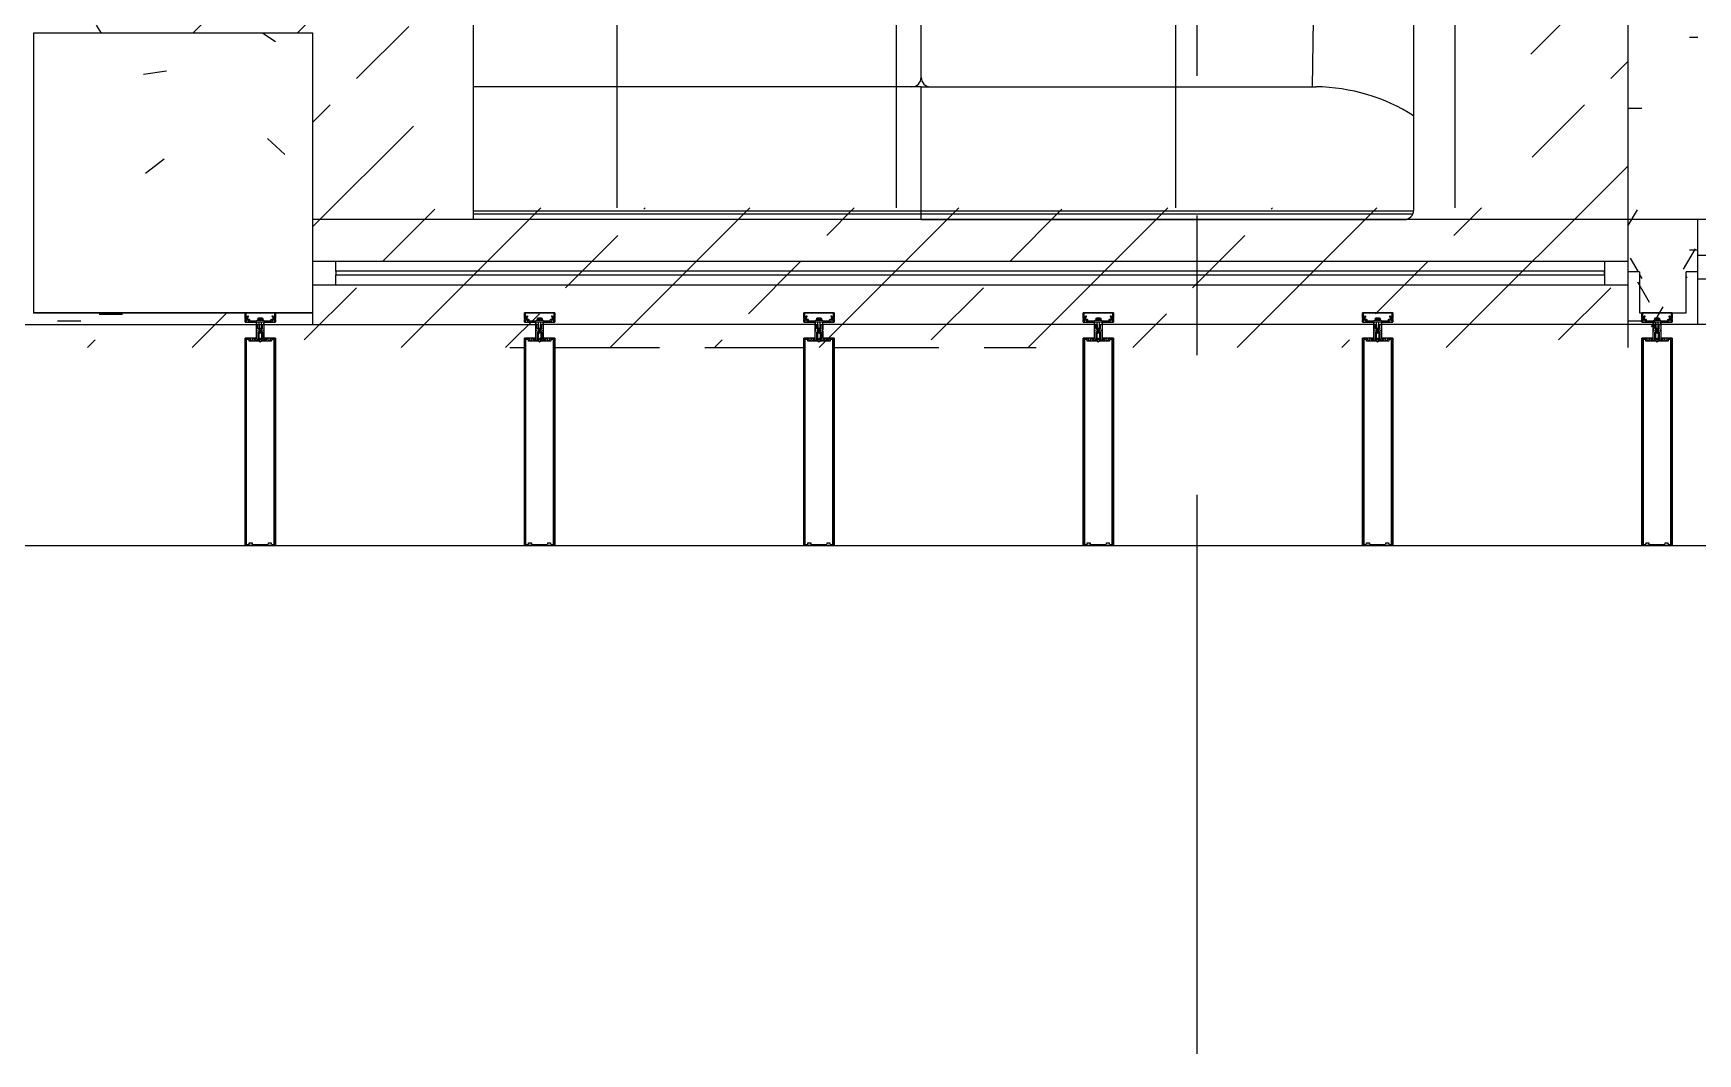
# Model space of a CAD drawing. Header units: millimetres. Extents: x -92759 to 184353, y -15225 to 86714.
# Drawn here: x 62801 to 66376, y 12400 to 14591 of the extents above; entities that cross this region are included whole.
import ezdxf

# ---------------------------------------------------------------- set-up
doc = ezdxf.new("R2010")
doc.units = ezdxf.units.MM
doc.linetypes.add('IDA - Grid Line', pattern=[2100, 1200, -300, 300, -300])
doc.linetypes.add('IDA - Hidden 065', pattern=[322.5, 225, -97.5])
for name, color, linetype in [('0-1', 9, 'Continuous'), ('A-_CLADMULN_E', 8, 'Continuous'), ('A-_DETA----_E-9', 8, 'IDA - Hidden 065'), ('A-_DETA----_ED', 8, 'Continuous'), ('A-_FLOR----_E', 8, 'Continuous'), ('A-_WALL----_E', 8, 'Continuous'), ('A-_WALL----_H', 8, 'Continuous'), ('A-_WALL----_H-1', 9, 'Continuous'), ('A-_WALLPRTN_E', 8, 'Continuous'), ('A-_WIND----_E', 8, 'Continuous'), ('A-PATT-CONC', 8, 'Continuous'), ('M-_SANIFIXR_E', 9, 'Continuous'), ('S-_COLN----_E', 8, 'Continuous')]:
    doc.layers.add(name, color=color, linetype=linetype)
for name, color, linetype, true_color in [('A-_DETA----_ED-11', 9, 'Continuous', 0x808080), ('A-_WALL----_H-3', 9, 'Continuous', 0x808080), ('S-_ANOTGRID_E-1', 9, 'IDA - Grid Line', 0x808080)]:
    doc.layers.add(name, color=color, linetype=linetype, true_color=true_color)
doc.layers.add('HFI 9MM FPB', color=94, linetype='Continuous', lineweight=5)
pattern_1 = [(0, (-11670.95, 40338.29), (609.6, 152.4), [50.292, -406.908, 50.292, -406.908, -2438.4]), (0, (-11670.95, 40338.29), (609.6, 152.4), [-914.4, 50.292, -864.108, 50.292, -406.908, -1066.8]), (0, (-11670.95, 40338.29), (609.6, 152.4), [-2286, 50.292, -254.508, 50.292, -711.708]), (120, (-11442.35, 40414.49), (-436.78227, 451.7291), [50.292, -406.908, 50.292, -406.908, -2438.4]), (120, (-11442.35, 40414.49), (-436.78227, 451.7291), [-914.4, 50.292, -864.108, 50.292, -406.908, -1066.8]), (120, (-11442.35, 40414.49), (-436.78227, 451.7291), [-2286, 50.292, -254.508, 50.292, -711.708]), (240, (-11366.15, 40719.29), (-172.81773, -604.1291), [50.292, -406.908, 50.292, -406.908, -2438.4]), (240, (-11366.15, 40719.29), (-172.81773, -604.1291), [-914.4, 50.292, -864.108, 50.292, -406.908, -1066.8]), (240, (-11366.15, 40719.29), (-172.81773, -604.1291), [-2286, 50.292, -254.508, 50.292, -711.708])]

# ---------------------------------------------------------------- blocks, each defined once
blk = doc.blocks.new('IDA - Rectangle Column - 600W X 600D-V11-BLK8_RHH_2ND STOREY PLAN')
at = {"layer": 'S-_COLN----_E'}
h = blk.add_hatch(dxfattribs=at)
h.set_pattern_fill('FP_18', color=256, style=0, pattern_type=2)
h.set_pattern_definition([(50, (7929, 58788.3), (1093.104, -95.634), [114.3, -1257.3]), (355, (7929, 58788.3), (-211.457, 1146.34), [91.44, -1005.84]), (100.451, (8020.1, 58780.3), (881.656, 1050.7), [97.14, -1068.54]), (46.184, (7929, 59093.1), (1626.475, -252.257), [171.45, -1885.95]), (96.636, (8064.5, 59072), (1424.416, 1484.565), [145.71, -1602.81]), (351.184, (7929, 59093.1), (1424.43, 1484.55), [137.16, -1508.76]), (21, (8081.4, 59016.9), (909.686, -613.591), [114.3, -1257.3]), (326, (8081.4, 59016.9), (370.812, 1105.13), [91.44, -1005.84]), (71.451, (8157.2, 58965.8), (1280.503, 491.528), [97.14, -1068.54]), (37.5, (7929, 58788.3), (18.5313, 507.3303), [50.292, -943.356, 50.292, -970.788, -1009.65]), (37.5, (7929, 58788.3), (18.5313, 507.3303), [-2014.728, 50.292, -959.358]), (7.5, (7929, 58788.3), (400.9178, 601.0836), [50.292, -531.876, 50.292, -920.496, -384.81]), (7.5, (7929, 58788.3), (400.9178, 601.0836), [-1552.956, 50.292, -334.518]), (327.5, (7589.13, 58788.3), (813.5452, -34.3737), [50.292, -330.708, 50.292, -2715.768]), (327.5, (7589.13, 58788.3), (813.5452, -34.3737), [-431.292, -1138.428, 50.292, -1527.048]), (317.5, (7436.7, 58788.3), (888.7755, 152.56), [50.292, -445.008, 50.292, -739.14, -1120.14]), (317.5, (7436.7, 58788.3), (888.7755, 152.56), [-1284.732, 50.292, -1069.848])])
h.paths.add_polyline_path([(300, -300), (300, 300), (-300, 300), (-300, -300)])
for p, q in [((300, 300), (-300, 300)), ((-300, 300), (-300, -300)), ((300, -300), (300, 300)), ((-300, -300), (300, -300))]:
    blk.add_line(p, q, dxfattribs=at)
blk = doc.blocks.new('sofa')
at = {"color": 8, "ltscale": 60}
for p, q in [((-311929, -140733.4), (-311929, -141583.4)), ((-309909, -140732.2), (-311928.9, -140732.2)), ((-309909, -140725.9), (-311927.5, -140725.9)), ((-310871.1, -140713.4), (-311909, -140713.4)), ((-310871.1, -140713.4), (-309909, -140713.4)), ((-310871.1, -140713.4), (-310871.1, -140998.6)), ((-310871.1, -140713.4), (-310871.1, -140998.6)), ((-309909, -141583.4), (-309909, -140713.4)), ((-311712, -140998.6), (-311719.6, -141583.4)), ((-310871.1, -140998.6), (-311719.6, -140998.6)), ((-310871.1, -140998.6), (-309909, -140998.6)), ((-310871.1, -141018.6), (-310871.1, -141563.4)), ((-310871.1, -141018.6), (-310871.1, -141563.4)), ((-311719.6, -141578.4), (-311929, -141578.4)), ((-310871.1, -141583.4), (-311929, -141583.4)), ((-310871.1, -141583.4), (-309909, -141583.4))]:
    blk.add_line(p, q, dxfattribs=at)
for centre, radius, start, end in [((-311909, -140733.4), 20, 90, 180), ((-311712.9, -140592.8), 405.9, 237.8397, 269.0592), ((-310891.1, -141018.6), 20, 0, 90), ((-310891.1, -141018.6), 20, 0, 90), ((-310851.1, -141018.6), 20, 90, 180), ((-310851.1, -141018.6), 20, 90, 180), ((-310891.1, -141563.4), 20, 270, 0), ((-310891.1, -141563.4), 20, 270, 0), ((-310851.1, -141563.4), 20, 180, 270), ((-310851.1, -141563.4), 20, 180, 270)]:
    blk.add_arc(centre, radius, start, end, dxfattribs=at)
blk = doc.blocks.new('1599_FURN_RHH_BLK8 _NEW__2ND STY_dwg-10261561-BLK8_RHH_2ND STOREY PLAN')
at = {"layer": '0-1', "color": 8, "rotation": 179.9999999999904}
blk.add_blockref('sofa', (-336463.9, -205863.5), dxfattribs=at)
blk = doc.blocks.new('Rectangular Mullion - 500L X 65D mm-10416835-BLK8_RHH_2ND STOREY PLAN')
at = {"layer": 'A-_DETA----_ED'}
for p, q in [((32.5, 463), (-32.5, 463)), ((-32.5, 463), (-32.5, 18)), ((-30, 460.5), (-25.1, 460.5)), ((-30, 20.5), (-30, 460.5)), ((-23.6, 458.9), (-23.6, 457.4)), ((-23.6, 457.4), (-17.7, 457.4)), ((-17.7, 457.4), (-17.7, 458.9)), ((-16.1, 460.5), (16.1, 460.5)), ((17.7, 458.9), (17.7, 457.4)), ((17.7, 457.4), (23.6, 457.4)), ((23.6, 457.4), (23.6, 458.9)), ((25.1, 460.5), (30, 460.5)), ((30, 460.5), (30, 20.5)), ((32.5, 18), (32.5, 463)), ((-32.5, 18), (-21, 18)), ((-24, 20.5), (-30, 20.5)), ((-24, 23.6), (-24, 20.5)), ((-4.1, 24.3), (-23.2, 24.3)), ((-20.2, 21.8), (-17.9, 21.8)), ((-17.1, 18), (-13.8, 18)), ((-13.1, 18.8), (-13.1, 21)), ((-12.3, 21.8), (-5.9, 21.8)), ((-10.5, 21.8), (-10.5, 19.9)), ((-9.7, 19.2), (-8, 19.2)), ((-8, 19.2), (-8, 2.5)), ((-8, -11.6), (-8, 0)), ((-7.7, 2.2), (-6.7, 2.2)), ((-6.7, 0.3), (-7.7, 0.3)), ((-6.4, 2), (-6.4, 0.6)), ((-5.4, 5.1), (-5.4, 20.3)), ((-3.5, 5.1), (-5.4, 5.1)), ((-5.1, 21), (-5.1, 18.8)), ((-4.3, 18), (-0.8, 18)), ((-2.6, 21.3), (-2.6, 22.8)), ((2.6, 21.3), (-2.6, 21.3)), ((-2.5, -1.3), (-1.1, 4.3)), ((-0.8, 18), (0, 18.8)), ((0, 18.8), (0.8, 18)), ((0.8, 18), (4.3, 18)), ((1.1, 4.3), (2.5, -1.3)), ((2.6, 22.8), (2.6, 21.3)), ((5.4, 5.1), (3.5, 5.1)), ((23.2, 24.3), (4.1, 24.3)), ((5.1, 18.8), (5.1, 21)), ((5.4, 20.3), (5.4, 5.1)), ((5.9, 21.8), (12.3, 21.8)), ((6.4, 0.6), (6.4, 2)), ((6.7, 2.2), (7.7, 2.2)), ((7.7, 0.3), (6.7, 0.3)), ((8, 19.2), (9.7, 19.2)), ((8, 2.5), (8, 19.2)), ((8, -11.6), (8, 0)), ((10.5, 19.9), (10.5, 21.8)), ((13.1, 21), (13.1, 18.8)), ((13.8, 18), (17.1, 18)), ((17.9, 21.8), (20.2, 21.8)), ((21, 18), (32.5, 18)), ((24, 20.5), (24, 23.6)), ((30, 20.5), (24, 20.5)), ((-32.5, -17.5), (-32.5, -22.2)), ((-32.5, -24.8), (-32.5, -37)), ((-29.9, -17), (-32, -17)), ((-31.7, -23), (-30.7, -23)), ((-31.2, -25.3), (-30.5, -25.3)), ((-31.2, -35.7), (-31.2, -25.3)), ((-15.9, -35.7), (-31.2, -35.7)), ((-30.5, -23.2), (-31, -23.2)), ((-30.3, -25.5), (-27.6, -30.1)), ((-26.8, -20.8), (-29, -20.8)), ((-27.4, -23), (-24.5, -23)), ((-27.4, -26.4), (-27.4, -23)), ((-25.9, -29.1), (-27.4, -26.4)), ((-5.7, -17), (-25.9, -17)), ((-23, -19.5), (-8.3, -19.5)), ((-23, -21.5), (-23, -19.5)), ((0, -35.5), (-15.9, -35.7)), ((-8.3, -19.5), (-7.6, -20.2)), ((-6.9, -11.6), (-8, -11.6)), ((-0.4, -20.2), (-7.6, -20.2)), ((-6.9, -11.6), (-6.6, -12)), ((-6.6, -12), (-6.2, -11.6)), ((-6.2, -11.6), (-4.3, -11.6)), ((-5.3, -16.6), (-5.7, -17)), ((-5, -17), (-5.3, -16.6)), ((5, -17), (-5, -17)), ((-2.4, -0.9), (-4.9, -3.8)), ((-4.9, -3.8), (4.9, -3.8)), ((-4.9, -3.8), (-4.9, -11.6)), ((-4.3, -11.6), (-3.9, -12)), ((-3.9, -12), (-3.6, -11.6)), ((-3.6, -11.6), (-2.5, -11.6)), ((-2.5, -11.6), (-2.5, -1.1)), ((2.4, -0.9), (-2.4, -0.9)), ((-0.4, -20.2), (0, -19.8)), ((0, -19.8), (0.4, -20.2)), ((15.9, -35.7), (0, -35.5)), ((7.6, -20.2), (0.4, -20.2)), ((4.9, -3.8), (2.4, -0.9)), ((2.5, -1.3), (2.5, -11.6)), ((2.5, -11.6), (3.6, -11.6)), ((3.6, -11.6), (3.9, -12)), ((3.9, -12), (4.3, -11.6)), ((4.3, -11.6), (6.2, -11.6)), ((4.9, -3.8), (4.9, -11.6)), ((5.3, -16.6), (5, -17)), ((5.7, -17), (5.3, -16.6)), ((25.9, -17), (5.7, -17)), ((6.2, -11.6), (6.6, -12)), ((6.6, -12), (6.9, -11.6)), ((8, -11.6), (6.9, -11.6)), ((7.6, -20.2), (8.3, -19.5)), ((8.3, -19.5), (23, -19.5)), ((31.2, -35.7), (15.9, -35.7)), ((23, -19.5), (23, -21.5)), ((24.5, -23), (27.4, -23)), ((25.5, -19.5), (25.5, -19.3)), ((27.4, -26.4), (25.9, -29.1)), ((29, -20.8), (26.8, -20.8)), ((27.4, -23), (27.4, -26.4)), ((27.6, -30.1), (30.3, -25.5)), ((32, -17), (29.9, -17)), ((30.3, -19.3), (30.3, -19.5)), ((31, -23.2), (30.5, -23.2)), ((30.5, -25.3), (31.2, -25.3)), ((30.7, -23), (31.7, -23)), ((31.2, -25.3), (31.2, -35.7)), ((32.5, -22.2), (32.5, -17.5)), ((32.5, -37), (32.5, -24.8)), ((-32.5, -37), (32.5, -37))]:
    blk.add_line(p, q, dxfattribs=at)
for centre, radius, start, end in [((-25.1, 458.9), 1.52, 0, 90), ((-16.1, 458.9), 1.52, 90, 180), ((16.1, 458.9), 1.52, 0, 90), ((25.1, 458.9), 1.52, 90, 180), ((-23.2, 23.6), 0.762, 90, 180), ((-20.2, 20.5), 1.27, 90, 180), ((-19.2, 20.3), 2.29, 180, 225.1897), ((-21, 18.4), 0.381, 270, 45.1897), ((-17.9, 20.5), 1.27, 0, 90), ((-17.1, 18.4), 0.381, 134.8103, 270), ((-18.9, 20.3), 2.29, 314.8103, 0), ((-13.8, 18.8), 0.762, 270, 0), ((-12.3, 21), 0.762, 90, 180), ((-9.7, 19.9), 0.762, 180, 270), ((-7.7, 2.5), 0.254, 180, 270), ((-7.7, 0), 0.254, 90, 180), ((-6.9, 20.3), 1.52, 360, 90), ((-6.7, 2), 0.254, 360, 90), ((-6.7, 0.6), 0.254, 270, 360), ((-5.9, 21), 0.762, 0, 90), ((-4.3, 18.8), 0.762, 180, 270), ((-4.1, 22.8), 1.52, 360, 90), ((0, 4), 3.63, 17.5064, 162.4936), ((0, 4), 1.09, 15, 165), ((4.1, 22.8), 1.52, 90, 180), ((4.3, 18.8), 0.762, 270, 0), ((5.9, 21), 0.762, 90, 180), ((6.9, 20.3), 1.52, 90, 180), ((6.7, 2), 0.254, 90, 180), ((6.7, 0.6), 0.254, 180, 270), ((7.7, 2.5), 0.254, 270, 0), ((7.7, 0), 0.254, 0, 90), ((9.7, 19.9), 0.762, 270, 0), ((12.3, 21), 0.762, 0, 90), ((13.8, 18.8), 0.762, 180, 270), ((17.9, 20.5), 1.27, 90, 180), ((18.9, 20.3), 2.29, 180, 225.1897), ((17.1, 18.4), 0.381, 270, 45.1897), ((20.2, 20.5), 1.27, 0, 90), ((21, 18.4), 0.381, 134.8103, 270), ((19.2, 20.3), 2.29, 314.8103, 0), ((23.2, 23.6), 0.762, 0, 90), ((-32, -17.5), 0.508, 90, 180), ((-31.7, -22.2), 0.762, 180, 270), ((-31, -24.8), 1.52, 90, 180), ((-30.7, -24.3), 1.27, 288.6629, 90), ((-30.5, -24.3), 1.02, 270, 90), ((-28, -19.3), 2.29, 134.8103, 180), ((-29, -19.5), 1.27, 180, 270), ((-29.9, -17.4), 0.381, 314.8103, 90), ((-26.8, -29.6), 1.02, 210, 30), ((-26.8, -19.5), 1.27, 270, 0), ((-25.9, -17.4), 0.381, 90, 225.1897), ((-27.8, -19.3), 2.29, 0, 45.1897), ((-24.5, -21.5), 1.52, 270, 0), ((24.5, -21.5), 1.52, 180, 270), ((27.8, -19.3), 2.29, 134.8103, 180), ((26.8, -19.5), 1.27, 180, 270), ((26.8, -29.6), 1.02, 150, 330), ((25.9, -17.4), 0.381, 314.8103, 90), ((29, -19.5), 1.27, 270, 0), ((29.9, -17.4), 0.381, 90, 225.1897), ((30.7, -24.3), 1.27, 90, 251.3371), ((30.5, -24.3), 1.02, 90, 270), ((28, -19.3), 2.29, 0, 45.1897), ((31, -24.8), 1.52, 360, 90), ((31.7, -22.2), 0.762, 270, 0), ((32, -17.5), 0.508, 0, 90)]:
    blk.add_arc(centre, radius, start, end, dxfattribs=at)
at = {"layer": 'A-_DETA----_ED-11'}
for p, q in [((0, 26.4), (-2.4, 24)), ((-2.4, 24), (-2.4, -0.9)), ((2.4, 24), (0, 26.4)), ((2.4, -0.9), (2.4, 24)), ((-8, -17), (-8, -11.6)), ((-6.3, -21.2), (-6.3, -20.2)), ((6.4, -21.2), (-6.3, -21.2)), ((-5.2, -24.7), (-5.2, -21.2)), ((-5.1, -24.8), (5.1, -24.8)), ((3.9, -25.6), (-3.9, -25.6)), ((-2.6, -24.7), (-2.6, -21.2)), ((-2.5, -11.6), (-2.5, -17)), ((2.5, -11.6), (2.5, -17)), ((2.6, -24.7), (2.6, -21.2)), ((5.2, -24.7), (5.2, -21.2)), ((6.4, -20.2), (6.4, -21.2)), ((8, -11.6), (8, -17))]:
    blk.add_line(p, q, dxfattribs=at)
for centre, radius, start, end in [((-3.9, -24.2), 1.38, 200.9416, 339.0732), ((0, -21.4), 4.19, 234.2873, 305.7127), ((3.9, -24.2), 1.38, 200.9416, 339.0732)]:
    blk.add_arc(centre, radius, start, end, dxfattribs=at)
blk = doc.blocks.new('Rectangular Mullion - IDA - Rectangular - 500mm - Center-10424848-BLK8_RHH_2ND STOREY PLAN')
at = {"layer": 'A-_CLADMULN_E'}
for p, q in [((-32.5, 18), (-32.5, 463)), ((-32.5, 463), (32.5, 463)), ((32.5, 463), (32.5, 18)), ((-8.6875, 18), (-32.5, 18)), ((-8.6875, -17), (-8.6875, 18)), ((32.5, 18), (8.6875, 18)), ((8.6875, 18), (8.6875, -17)), ((-32.5, -37), (-32.5, -17)), ((-32.5, -17), (-8.6875, -17)), ((8.6875, -17), (32.5, -17)), ((32.5, -17), (32.5, -37)), ((32.5, -37), (-32.5, -37))]:
    blk.add_line(p, q, dxfattribs=at)
blk = doc.blocks.new('Rectangular Mullion - IDA - Rectangular - 500mm - Center-10424849-BLK8_RHH_2ND STOREY PLAN')
at = {"layer": 'A-_CLADMULN_E'}
for p, q in [((-32.5, 18), (-32.5, 463)), ((-32.5, 463), (32.5, 463)), ((32.5, 463), (32.5, 18)), ((-8.6875, 18), (-32.5, 18)), ((-8.6875, -17), (-8.6875, 18)), ((32.5, 18), (8.6875, 18)), ((8.6875, 18), (8.6875, -17)), ((-32.5, -37), (-32.5, -17)), ((-32.5, -17), (-8.6875, -17)), ((8.6875, -17), (32.5, -17)), ((32.5, -17), (32.5, -37)), ((32.5, -37), (-32.5, -37))]:
    blk.add_line(p, q, dxfattribs=at)
blk = doc.blocks.new('Rectangular Mullion - IDA - Rectangular - 500mm - Center-10424850-BLK8_RHH_2ND STOREY PLAN')
at = {"layer": 'A-_CLADMULN_E'}
for p, q in [((-32.5, 18), (-32.5, 463)), ((-32.5, 463), (32.5, 463)), ((32.5, 463), (32.5, 18)), ((-8.6875, 18), (-32.5, 18)), ((-8.6875, -17), (-8.6875, 18)), ((32.5, 18), (8.6875, 18)), ((8.6875, 18), (8.6875, -17)), ((-32.5, -37), (-32.5, -17)), ((-32.5, -17), (-8.6875, -17)), ((8.6875, -17), (32.5, -17)), ((32.5, -17), (32.5, -37)), ((32.5, -37), (-32.5, -37))]:
    blk.add_line(p, q, dxfattribs=at)
blk = doc.blocks.new('Rectangular Mullion - IDA - Rectangular - 500mm - Center-10424851-BLK8_RHH_2ND STOREY PLAN')
at = {"layer": 'A-_CLADMULN_E'}
for p, q in [((-32.5, 18), (-32.5, 463)), ((-32.5, 463), (32.5, 463)), ((32.5, 463), (32.5, 18)), ((-8.6875, 18), (-32.5, 18)), ((-8.6875, -17), (-8.6875, 18)), ((32.5, 18), (8.6875, 18)), ((8.6875, 18), (8.6875, -17)), ((-32.5, -37), (-32.5, -17)), ((-32.5, -17), (-8.6875, -17)), ((8.6875, -17), (32.5, -17)), ((32.5, -17), (32.5, -37)), ((32.5, -37), (-32.5, -37))]:
    blk.add_line(p, q, dxfattribs=at)
blk = doc.blocks.new('Rectangular Mullion - IDA - Rectangular - 500mm - Center-10424852-BLK8_RHH_2ND STOREY PLAN')
at = {"layer": 'A-_CLADMULN_E'}
for p, q in [((-32.5, 18), (-32.5, 463)), ((-32.5, 463), (32.5, 463)), ((32.5, 463), (32.5, 18)), ((-8.6875, 18), (-32.5, 18)), ((-8.6875, -17), (-8.6875, 18)), ((32.5, 18), (8.6875, 18)), ((8.6875, 18), (8.6875, -17)), ((-32.5, -37), (-32.5, -17)), ((-32.5, -17), (-8.6875, -17)), ((8.6875, -17), (32.5, -17)), ((32.5, -17), (32.5, -37)), ((32.5, -37), (-32.5, -37))]:
    blk.add_line(p, q, dxfattribs=at)
blk = doc.blocks.new('Rectangular Mullion - IDA - Rectangular - 500mm - Center-10424853-BLK8_RHH_2ND STOREY PLAN')
at = {"layer": 'A-_CLADMULN_E'}
for p, q in [((-32.5, 18), (-32.5, 463)), ((-32.5, 463), (32.5, 463)), ((32.5, 463), (32.5, 18)), ((-8.6875, 18), (-32.5, 18)), ((-8.6875, -17), (-8.6875, 18)), ((32.5, 18), (8.6875, 18)), ((8.6875, 18), (8.6875, -17)), ((-32.5, -37), (-32.5, -17)), ((-32.5, -17), (-8.6875, -17)), ((8.6875, -17), (32.5, -17)), ((32.5, -17), (32.5, -37)), ((32.5, -37), (-32.5, -37))]:
    blk.add_line(p, q, dxfattribs=at)
blk = doc.blocks.new('IDA - Fixed - 1 Panel - 2825L X 1500H - B8-AW04-10438857-BLK8_RHH_2ND STOREY PLAN')
at = {"layer": 'A-_WIND----_E'}
for p, q in [((-1362.5, 25), (-1412.5, 25)), ((-1362.5, -25), (-1362.5, 25)), ((1362.5, 25), (-1362.5, 25)), ((1362.6, 4), (-1362.4, 4)), ((-1362.4, 4), (-1362.4, -4)), ((1412.5, 25), (1362.5, 25)), ((1362.5, 25), (1362.5, 4)), ((1362.6, -4), (1362.6, 4)), ((-1412.5, -25), (-1362.5, -25)), ((-1362.5, -25), (1362.5, -25)), ((-1362.4, -4), (1362.6, -4)), ((1362.5, -4), (1362.5, -25)), ((1362.5, -25), (1412.5, -25))]:
    blk.add_line(p, q, dxfattribs=at)
blk = doc.blocks.new('IDA - Fixed - 1 Panel - 450L X 1500H - B8-AW05-10438933-BLK8_RHH_2ND STOREY PLAN')
at = {"layer": 'A-_WIND----_E'}
for p, q in [((-175, 25), (-225, 25)), ((-175, -25), (-175, 25)), ((175, 25), (-175, 25)), ((175.1, 4), (-174.9, 4)), ((-174.9, 4), (-174.9, -4)), ((225, 25), (175, 25)), ((175, 25), (175, 4)), ((175.1, -4), (175.1, 4)), ((-225, -25), (-175, -25)), ((-175, -25), (175, -25)), ((-174.9, -4), (175.1, -4)), ((175, -4), (175, -25)), ((175, -25), (225, -25))]:
    blk.add_line(p, q, dxfattribs=at)
blk = doc.blocks.new('A$C7f2274b8')
at = {"layer": 'A-_WALL----_H'}
h = blk.add_hatch(dxfattribs=at)
h.set_pattern_fill('FP_14', color=256, style=0, pattern_type=2)
h.set_pattern_definition([(0, (-1370.95, 58488.3), (1219.2, 304.8), [50.292, -864.108, 50.292, -864.108, -4876.8]), (0, (-1370.95, 58488.3), (1219.2, 304.8), [-1828.8, 50.292, -1778.508, 50.292, -864.108, -2133.6]), (0, (-1370.95, 58488.3), (1219.2, 304.8), [-4572, 50.292, -559.308, 50.292, -1473.708]), (120, (-913.75, 58640.7), (-873.5645, 903.4582), [50.292, -864.108, 50.292, -864.108, -4876.8]), (120, (-913.75, 58640.7), (-873.5645, 903.4582), [-1828.8, 50.292, -1778.508, 50.292, -864.108, -2133.6]), (120, (-913.75, 58640.7), (-873.5645, 903.4582), [-4572, 50.292, -559.308, 50.292, -1473.708]), (240, (-761.35, 59250.3), (-345.6355, -1208.2582), [50.292, -864.108, 50.292, -864.108, -4876.8]), (240, (-761.35, 59250.3), (-345.6355, -1208.2582), [-1828.8, 50.292, -1778.508, 50.292, -864.108, -2133.6]), (240, (-761.35, 59250.3), (-345.6355, -1208.2582), [-4572, 50.292, -559.308, 50.292, -1473.708])])
h.paths.add_polyline_path([(-6025, -625), (-6025, -512.5), (-6050, -512.5), (-6050, -600), (-6149.9, -600), (-6149.9, -512.5), (-6174.9, -512.5), (-6174.9, -625)])
h.paths.add_polyline_path([(-8999.9, -625), (-8999.9, -600), (-9600, -600), (-9600, -625)])
h.paths.add_polyline_path([(-17000, -625), (-17000, -600), (-17600, -600), (-17600, -625), (-17247.5, -625)])
h.paths.add_polyline_path([(-12600, -625), (-12600, -512.5), (-12625, -512.5), (-12625, -600), (-12725, -600), (-12725, -512.5), (-12750, -512.5), (-12750, -625)])
at = {"layer": 'A-_WALL----_H-3'}
h = blk.add_hatch(dxfattribs=at)
h.set_pattern_fill('FP_10', color=256, style=0, pattern_type=2)
h.set_pattern_definition([(0, (-1370.95, 58488.29), (609.6, 152.4), [50.292, -406.908, 50.292, -406.908, -2438.4]), (0, (-1370.95, 58488.29), (609.6, 152.4), [-914.4, 50.292, -864.108, 50.292, -406.908, -1066.8]), (0, (-1370.95, 58488.29), (609.6, 152.4), [-2286, 50.292, -254.508, 50.292, -711.708]), (120, (-1142.35, 58564.49), (-436.78227, 451.7291), [50.292, -406.908, 50.292, -406.908, -2438.4]), (120, (-1142.35, 58564.49), (-436.78227, 451.7291), [-914.4, 50.292, -864.108, 50.292, -406.908, -1066.8]), (120, (-1142.35, 58564.49), (-436.78227, 451.7291), [-2286, 50.292, -254.508, 50.292, -711.708]), (240, (-1066.15, 58869.29), (-172.81773, -604.1291), [50.292, -406.908, 50.292, -406.908, -2438.4]), (240, (-1066.15, 58869.29), (-172.81773, -604.1291), [-914.4, 50.292, -864.108, 50.292, -406.908, -1066.8]), (240, (-1066.15, 58869.29), (-172.81773, -604.1291), [-2286, 50.292, -254.508, 50.292, -711.708])])
h.paths.add_polyline_path([(-12725, -600), (-12625, -600), (-12625, -512.5), (-12600, -512.5), (-12600, -400), (-12750, -400), (-12750, -512.5), (-12725, -512.5)])
h.paths.add_polyline_path([(-6050, -600), (-6050, -512.5), (-6025, -512.5), (-6025, -400), (-6174.9, -400), (-6174.9, -512.5), (-6149.9, -512.5), (-6149.9, -600)])
at = {"layer": 'A-_DETA----_E-9'}
for p, q in [((-8576.2, -675), (-8545, -675)), ((-8480, -675), (-7945, -675)), ((-7880, -675), (-7446.2, -675))]:
    blk.add_line(p, q, dxfattribs=at)
at = {"layer": 'A-_FLOR----_E'}
for p, q in [((-9680, -1100), (-9145, -1100)), ((-9080, -1100), (-8545, -1100)), ((-8480, -1100), (-7945, -1100)), ((-7880, -1100), (-7345, -1100)), ((-7280, -1100), (-6745, -1100)), ((-6680, -1100), (-6145, -1100)), ((-6080, -1100), (-5640, -1100))]:
    blk.add_line(p, q, dxfattribs=at)
at = {"layer": 'A-_WALL----_E'}
for p, q in [((0, -400), (-8999.9, -400)), ((-6174.9, -400), (-6174.9, -625)), ((-6025, -625), (-6025, -400)), ((-6149.9, -512.5), (-6174.9, -512.5)), ((-6149.9, -512.5), (-6149.9, -600)), ((-6025, -512.5), (-6050, -512.5)), ((-6050, -600), (-6050, -512.5)), ((-8999.9, -600), (-9600, -600)), ((-8999.9, -625), (-8999.9, -600)), ((-6149.9, -600), (-6050, -600)), ((-9703.8, -625), (-8521.2, -625)), ((-7921.2, -625), (-8503.8, -625)), ((-7321.2, -625), (-7903.8, -625)), ((-6721.2, -625), (-7303.8, -625)), ((-5616.2, -625), (-6703.8, -625))]:
    blk.add_line(p, q, dxfattribs=at)
at = {"layer": 'S-_COLN----_E'}
blk.add_line((-9599.9, -600), (-8999.9, -600), dxfattribs=at)
at = {"layer": 'A-_CLADMULN_E', "extrusion": (0, 0, -1), "rotation": 180}
for name, p in [('Rectangular Mullion - 500L X 65D mm-10416835-BLK8_RHH_2ND STOREY PLAN', (9112.5, -637)), ('Rectangular Mullion - IDA - Rectangular - 500mm - Center-10424848-BLK8_RHH_2ND STOREY PLAN', (9112.5, -637)), ('Rectangular Mullion - 500L X 65D mm-10416835-BLK8_RHH_2ND STOREY PLAN', (8512.5, -637)), ('Rectangular Mullion - IDA - Rectangular - 500mm - Center-10424849-BLK8_RHH_2ND STOREY PLAN', (8512.5, -637)), ('Rectangular Mullion - 500L X 65D mm-10416835-BLK8_RHH_2ND STOREY PLAN', (7912.5, -637)), ('Rectangular Mullion - IDA - Rectangular - 500mm - Center-10424850-BLK8_RHH_2ND STOREY PLAN', (7912.5, -637)), ('Rectangular Mullion - 500L X 65D mm-10416835-BLK8_RHH_2ND STOREY PLAN', (7312.5, -637)), ('Rectangular Mullion - IDA - Rectangular - 500mm - Center-10424851-BLK8_RHH_2ND STOREY PLAN', (7312.5, -637)), ('Rectangular Mullion - 500L X 65D mm-10416835-BLK8_RHH_2ND STOREY PLAN', (6712.5, -637)), ('Rectangular Mullion - IDA - Rectangular - 500mm - Center-10424852-BLK8_RHH_2ND STOREY PLAN', (6712.5, -637)), ('Rectangular Mullion - 500L X 65D mm-10416835-BLK8_RHH_2ND STOREY PLAN', (6112.5, -637)), ('Rectangular Mullion - IDA - Rectangular - 500mm - Center-10424853-BLK8_RHH_2ND STOREY PLAN', (6112.5, -637))]:
    blk.add_blockref(name, p, dxfattribs=at)
at = {"layer": 'A-_WIND----_E', "rotation": 180}
for name, p in [('IDA - Fixed - 1 Panel - 2825L X 1500H - B8-AW04-10438857-BLK8_RHH_2ND STOREY PLAN', (-7587.4, -515)), ('IDA - Fixed - 1 Panel - 450L X 1500H - B8-AW05-10438933-BLK8_RHH_2ND STOREY PLAN', (-5800, -502.5))]:
    blk.add_blockref(name, p, dxfattribs=at)
blk = doc.blocks.new('A$C3019c3af')
at = {"layer": 'A-_WALL----_H-1'}
h = blk.add_hatch(dxfattribs=at)
h.set_pattern_fill('FP_8', color=256, style=0, pattern_type=2)
h.set_pattern_definition(pattern_1)
h.paths.add_polyline_path([(-19899.9, -18825), (-19750, -18825), (-19750, -18750), (-19899.9, -18750), (-19899.9, -18150), (-19750, -18150), (-19750, -14625), (-19900, -14625), (-19900, -18825)])
h = blk.add_hatch(dxfattribs=at)
h.set_pattern_fill('FP_8', color=256, style=0, pattern_type=2)
h.set_pattern_definition(pattern_1)
h.paths.add_polyline_path([(-16325, -18825), (-16325, -14625), (-16475, -14625), (-16475, -18825)])
at = {"layer": 'A-_WALLPRTN_E'}
blk.add_line((-16475, -14625), (-16475, -18825), dxfattribs=at)
at = {"layer": 'S-_ANOTGRID_E-1'}
blk.add_line((-17400, -20341.4), (-17400, 52351.8), dxfattribs=at)
blk.add_blockref('A$C7f2274b8', (-10300, -18150))
at = {"layer": 'M-_SANIFIXR_E'}
blk.add_blockref('1599_FURN_RHH_BLK8 _NEW__2ND STY_dwg-10261561-BLK8_RHH_2ND STOREY PLAN', (7599.8, 46600.1), dxfattribs=at)
at = {"layer": 'S-_COLN----_E'}
blk.add_blockref('IDA - Rectangle Column - 600W X 600D-V11-BLK8_RHH_2ND STOREY PLAN', (-19599.9, -18450), dxfattribs=at)
blk = doc.blocks.new('RCP_B8L2')
at = {"layer": 'A-PATT-CONC'}
h = blk.add_hatch(dxfattribs=at)
h.set_pattern_fill('ANSI37', color=256, scale=189, angle=45)
h.set_pattern_definition([(90, (-386601.57, -202502.3), (-600.075, 0), []), (180, (-386601.57, -202502.3), (-6e-14, -600.075), [])])
h.paths.add_polyline_path([(-389001.6, -202502.3), (-386601.6, -202502.3), (-386601.6, -206102.3), (-389001.6, -206102.3)])
at = {"layer": 'HFI 9MM FPB'}
h = blk.add_hatch(dxfattribs=at)
h.set_pattern_fill('ANSI33', color=256, scale=50)
h.set_pattern_definition([(45, (-381589.02, -647239), (-224.5064, 224.5064), []), (45, (-381364.5, -647239), (-224.5064, 224.5064), [158.75, -79.375])])
h.paths.add_polyline_path([(-389668.1, -202202.3), (-386393.1, -202202.3), (-386393.1, -206402.3), (-389716.1, -206402.3), (-389716.1, -206327.3), (-389218, -206327.3), (-389218, -205727.3), (-389668.1, -205727.3)])
h.paths.add_polyline_path([(-389001.6, -202502.3), (-386601.6, -202502.3), (-386601.6, -206102.3), (-389001.6, -206102.3)], flags=16)

msp = doc.modelspace()

# ---------------------------------------------------------------- block references
at = {"layer": '0-1'}
msp.add_blockref('A$C3019c3af', (82701.1, 32741.2), dxfattribs=at)
at = {"layer": 'A-PATT-CONC'}
msp.add_blockref('RCP_B8L2', (452619.1, 220318.5), dxfattribs=at)

doc.saveas('drawing.dxf')
